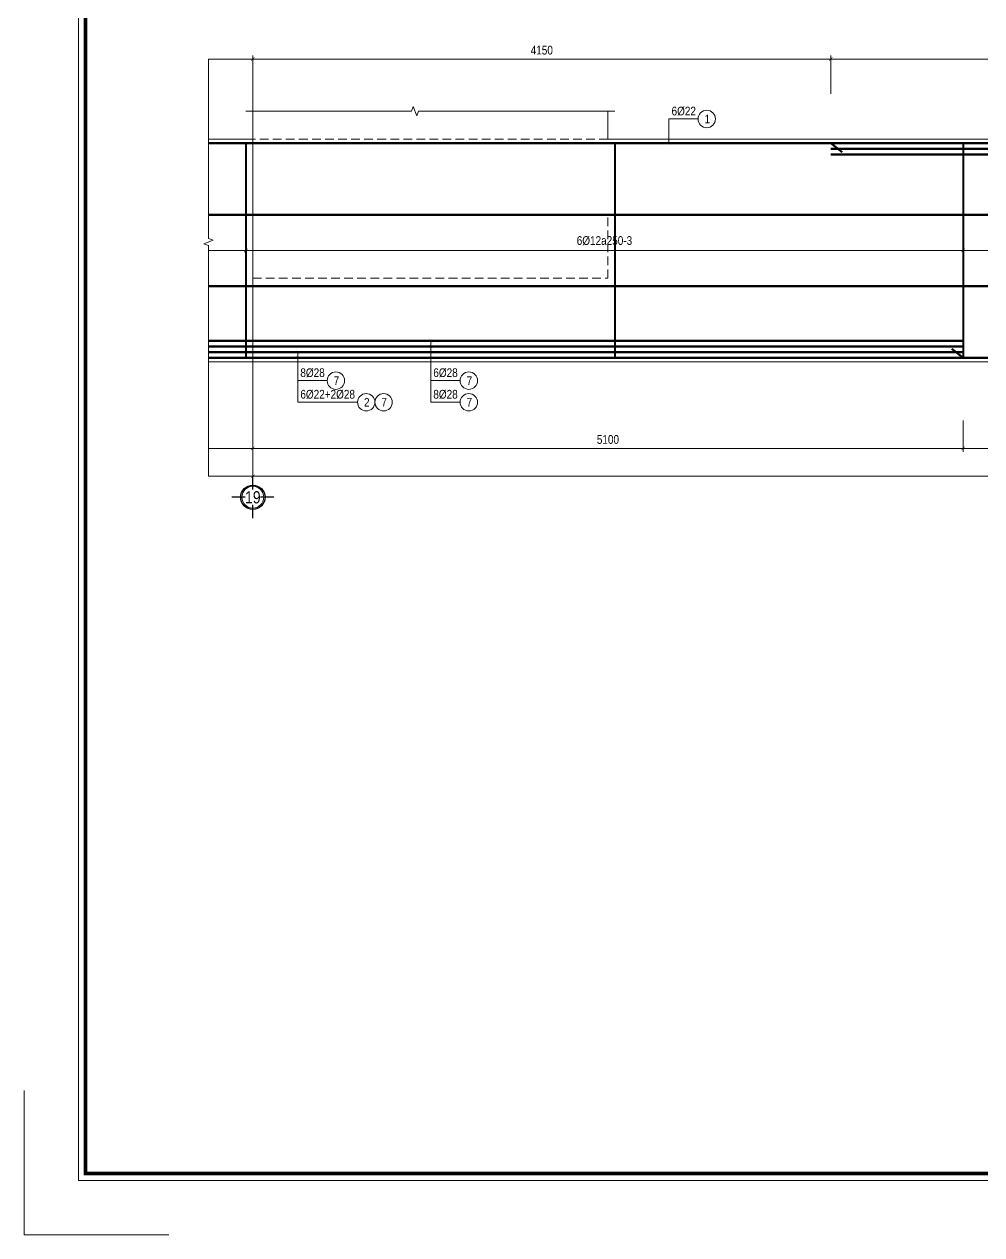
# Model space of a CAD drawing. Header units: millimetres. Extents: x 3014920 to 3563667, y -1638653 to -1356471.
# Drawn here: x 3258429 to 3265305, y -1621074 to -1612382 of the extents above; entities that cross this region are included whole.
import ezdxf
from ezdxf.enums import TextEntityAlignment as Align
from ezdxf.xclip import XClip

# ---------------------------------------------------------------- set-up
doc = ezdxf.new("R2010")
doc.units = ezdxf.units.MM
doc.header["$MEASUREMENT"] = 0
doc.header["$XCLIPFRAME"] = 0
doc.header["$PDMODE"] = 2
for name, pattern in [('6 TANG DIEN HINH 14-15$0$ACAD_ISO10W100', [18, 12, -3, 0, -3]), ('ACAD_ISO04W100', [30, 24, -3, 0, -3]), ('HIDDEN', [0.375, 0.25, -0.125])]:
    doc.linetypes.add(name, pattern=pattern)
doc.layers.get('0').update_dxf_attribs({"lineweight": 9})
doc.layers.get('Defpoints').update_dxf_attribs({"color": 10, "lineweight": 0})
for name, color, linetype, lineweight in [('2', 2, 'Continuous', 20), ('CDAI', 21, 'Continuous', 40), ('CTHEP', 50, 'Continuous', 50), ('DBAO', 90, 'Continuous', 13), ('DGIONG', 130, 'Continuous', 13), ('DMo', 9, 'HIDDEN', 9), ('KTH', 154, 'Continuous', 9), ('Net khuat', 8, 'HIDDEN', 13), ('TEXT', 7, 'Continuous', 15), ('TRUC', 251, 'ACAD_ISO04W100', 9)]:
    doc.layers.add(name, color=color, linetype=linetype, lineweight=lineweight)
doc.layers.add('8', color=8, linetype='Continuous')
doc.styles.add('HELVECONDENSE', font='VHELVCN_0.TTF')
doc.styles.add('Star-HelCon', font='VHELVCN_0.TTF')
doc.styles.add('TTP-HelCon', font='VHELVCN_0.TTF')
doc.styles.add('VNI-HELVE-CONDENSE', font='VHELVCN_0.TTF')
doc.dimstyles.new('kc-25', dxfattribs={"dimtxt": 62.5, "dimasz": 20, "dimexe": 20, "dimexo": 50, "dimgap": 25, "dimtad": 3, "dimdec": 0, "dimzin": 0, "dimdsep": 46, "dimtxsty": 'VNI-HELVE-CONDENSE', "dimblk": 'DIM', "dimcen": 2.5, "dimclrd": 256, "dimclre": 154, "dimclrt": 7, "dimaunit": 1, "dimadec": 0, "dimazin": 0, "dimtfac": 1, "dimtdec": 0, "dimtix": 1, "dimtmove": 0, "dimatfit": 3, "dimldrblk": 'DOT', "dimfxl": 1, "dimtolj": 1, "dimtzin": 0, "dimarcsym": 0})
doc.dimstyles.new('TTP-25', dxfattribs={"dimscale": 25, "dimtxt": 2.5, "dimasz": 1, "dimexe": 1, "dimexo": 1, "dimgap": 0.09, "dimtad": 0, "dimdec": 4, "dimrnd": 1, "dimzin": 9, "dimdsep": 46, "dimtxsty": 'TTP-HelCon', "dimblk": 'ARCHTICK', "dimcen": 0.09, "dimdle": 1.5, "dimclrd": 256, "dimclre": 256, "dimclrt": 7, "dimadec": 0, "dimazin": 0, "dimtfac": 1, "dimtdec": 4, "dimtmove": 0, "dimatfit": 3, "dimldrblk": 'ARCHTICK', "dimfxl": 1, "dimtvp": 1, "dimtolj": 1, "dimtzin": 0, "dimarcsym": 0})

# ---------------------------------------------------------------- blocks, each defined once
blk = doc.blocks.new('2Y-24')
at = {"layer": 'CTHEP'}
for p, q in [((59365.00001, -500), (1530.00001, -500)), ((1530.00001, -970), (59445.00001, -970))]:
    blk.add_line(p, q, dxfattribs=at)
blk.add_lwpolyline([(1570.00001, -229.99859), (1570.00001, -30), (59445.00001, -30), (59445.00001, -229.56756)], dxfattribs=at)
blk = doc.blocks.new('_ArchTick')
at = {"color": 0, "linetype": 'ByBlock', "const_width": 0.15}
blk.add_lwpolyline([(-0.5, -0.5), (0.5, 0.5)], dxfattribs=at)
blk = doc.blocks.new('*D1676')
at = {"layer": 'Defpoints', "color": 0, "transparency": 16777216}
for p in [(0, -1996.5), (9000, -1996.5), (0, -2421.4)]:
    blk.add_point(p, dxfattribs=at)
at = {"layer": 'KTH', "lineweight": -2, "transparency": 16777216}
for p, q in [((0, -2021.5), (0, -2446.4)), ((9000, -2021.5), (9000, -2446.4)), ((9037.5, -2421.4), (-37.5, -2421.4))]:
    blk.add_line(p, q, dxfattribs=at)
at = {"layer": 'KTH', "lineweight": -2, "transparency": 16777216, "xscale": 25, "yscale": 25, "zscale": 25, "rotation": 180}
blk.add_blockref('_ArchTick', (0, -2421.4), dxfattribs=at)
at = {"layer": 'KTH', "lineweight": -2, "transparency": 16777216, "xscale": 25, "yscale": 25, "zscale": 25}
blk.add_blockref('_ArchTick', (9000, -2421.4), dxfattribs=at)
at = {"layer": 'KTH', "color": 7, "transparency": 16777216, "insert": (4500, -2357.6), "char_height": 62.5, "attachment_point": 5, "style": 'TTP-HelCon'}
blk.add_mtext('\\A1;9000', dxfattribs=at)
blk = doc.blocks.new('dau truc')
blk.add_circle((0, 0), 180)
at = {"layer": '8'}
for p, q in [((0, 127), (0, 345)), ((-127, 0), (-345, 0)), ((0, -345), (0, -127)), ((345, 0), (127, 0))]:
    blk.add_line(p, q, dxfattribs=at)
blk.add_circle((0, 0), 200, dxfattribs=at)
at = {"layer": 'TEXT', "style": 'HELVECONDENSE'}
blk.add_attdef('A', text='', height=233, dxfattribs=at).set_placement((0, 0), align=Align.MIDDLE)
blk = doc.blocks.new('*D1685')
at = {"layer": 'Defpoints', "color": 0, "transparency": 16777216}
for p in [(6800, -602.9), (8950, -602.9), (6800, -800)]:
    blk.add_point(p, dxfattribs=at)
at = {"layer": 'KTH', "lineweight": -2, "transparency": 16777216}
for p, q in [((6800, -627.9), (6800, -825)), ((8950, -627.9), (8950, -825)), ((8987.5, -800), (6762.5, -800))]:
    blk.add_line(p, q, dxfattribs=at)
at = {"layer": 'KTH', "lineweight": -2, "transparency": 16777216, "xscale": 25, "yscale": 25, "zscale": 25, "rotation": 180}
blk.add_blockref('_ArchTick', (6800, -800), dxfattribs=at)
at = {"layer": 'KTH', "lineweight": -2, "transparency": 16777216, "xscale": 25, "yscale": 25, "zscale": 25}
blk.add_blockref('_ArchTick', (8950, -800), dxfattribs=at)
at = {"layer": 'KTH', "color": 7, "transparency": 16777216, "insert": (7875, -730.1), "char_height": 62.5, "attachment_point": 5, "style": 'TTP-HelCon'}
blk.add_mtext('\\A1;6Þ12a250-3', dxfattribs=at)
blk = doc.blocks.new('*D1686')
at = {"layer": 'Defpoints', "color": 0, "transparency": 16777216}
for p in [(9000, 574), (7600, 300), (9000, 300)]:
    blk.add_point(p, dxfattribs=at)
at = {"layer": 'KTH', "lineweight": -2, "transparency": 16777216}
for p, q in [((7562.5, 574), (9037.5, 574)), ((7600, 325), (7600, 599)), ((9000, 325), (9000, 599))]:
    blk.add_line(p, q, dxfattribs=at)
at = {"layer": 'KTH', "lineweight": -2, "transparency": 16777216, "xscale": 25, "yscale": 25, "zscale": 25, "rotation": 180}
blk.add_blockref('_ArchTick', (7600, 574), dxfattribs=at)
at = {"layer": 'KTH', "lineweight": -2, "transparency": 16777216, "xscale": 25, "yscale": 25, "zscale": 25}
blk.add_blockref('_ArchTick', (9000, 574), dxfattribs=at)
at = {"layer": 'KTH', "color": 7, "transparency": 16777216, "insert": (8300, 637.8), "char_height": 62.5, "attachment_point": 5, "style": 'TTP-HelCon'}
blk.add_mtext('\\A1;1400', dxfattribs=at)
blk = doc.blocks.new('*D1687')
at = {"layer": 'Defpoints', "color": 0, "transparency": 16777216}
for p in [(13150, 574), (9000, 300), (13150, 300)]:
    blk.add_point(p, dxfattribs=at)
at = {"layer": 'KTH', "lineweight": -2, "transparency": 16777216}
for p, q in [((8962.5, 574), (13187.5, 574)), ((9000, 325), (9000, 599)), ((13150, 325), (13150, 599))]:
    blk.add_line(p, q, dxfattribs=at)
at = {"layer": 'KTH', "lineweight": -2, "transparency": 16777216, "xscale": 25, "yscale": 25, "zscale": 25, "rotation": 180}
blk.add_blockref('_ArchTick', (9000, 574), dxfattribs=at)
at = {"layer": 'KTH', "lineweight": -2, "transparency": 16777216, "xscale": 25, "yscale": 25, "zscale": 25}
blk.add_blockref('_ArchTick', (13150, 574), dxfattribs=at)
at = {"layer": 'KTH', "color": 7, "transparency": 16777216, "insert": (11075, 637.8), "char_height": 62.5, "attachment_point": 5, "style": 'TTP-HelCon'}
blk.add_mtext('\\A1;4150', dxfattribs=at)
blk = doc.blocks.new('*D1688')
at = {"layer": 'Defpoints', "color": 0, "transparency": 16777216}
for p in [(13150, 574), (13150, 300), (19650, 300)]:
    blk.add_point(p, dxfattribs=at)
at = {"layer": 'KTH', "lineweight": -2, "transparency": 16777216}
for p, q in [((19687.5, 574), (13112.5, 574)), ((13150, 325), (13150, 599)), ((19650, 325), (19650, 599))]:
    blk.add_line(p, q, dxfattribs=at)
at = {"layer": 'KTH', "lineweight": -2, "transparency": 16777216, "xscale": 25, "yscale": 25, "zscale": 25, "rotation": 180}
blk.add_blockref('_ArchTick', (13150, 574), dxfattribs=at)
at = {"layer": 'KTH', "lineweight": -2, "transparency": 16777216, "xscale": 25, "yscale": 25, "zscale": 25}
blk.add_blockref('_ArchTick', (19650, 574), dxfattribs=at)
at = {"layer": 'KTH', "color": 7, "transparency": 16777216, "insert": (16400, 637.8), "char_height": 62.5, "attachment_point": 5, "style": 'TTP-HelCon'}
blk.add_mtext('\\A1;6500', dxfattribs=at)
blk = doc.blocks.new('*D1689')
at = {"layer": 'Defpoints', "color": 0, "transparency": 16777216}
for p in [(14100, -602.9), (18700, -602.9), (14100, -800)]:
    blk.add_point(p, dxfattribs=at)
at = {"layer": 'KTH', "lineweight": -2, "transparency": 16777216}
for p, q in [((14100, -627.9), (14100, -825)), ((18700, -627.9), (18700, -825)), ((18737.5, -800), (14062.5, -800))]:
    blk.add_line(p, q, dxfattribs=at)
at = {"layer": 'KTH', "lineweight": -2, "transparency": 16777216, "xscale": 25, "yscale": 25, "zscale": 25, "rotation": 180}
blk.add_blockref('_ArchTick', (14100, -800), dxfattribs=at)
at = {"layer": 'KTH', "lineweight": -2, "transparency": 16777216, "xscale": 25, "yscale": 25, "zscale": 25}
blk.add_blockref('_ArchTick', (18700, -800), dxfattribs=at)
at = {"layer": 'KTH', "color": 7, "transparency": 16777216, "insert": (16400, -730.1), "char_height": 62.5, "attachment_point": 5, "style": 'TTP-HelCon'}
blk.add_mtext('\\A1;6Þ12a300-3', dxfattribs=at)
blk = doc.blocks.new('DIM')
h = blk.add_hatch(color=1)
h.paths.add_polyline_path([(0.49, 0.29, 1), (0.29, 0.49), (-0.19, 0), (0.19, 0)])
h.paths.add_polyline_path([(0.19, 0), (-0.19, 0), (-0.49, -0.29, 1), (-0.29, -0.49)])
at = {"color": 9}
for p, q in [((-0.19, 0), (-1.5, 0)), ((0.19, 0), (1.5, 0))]:
    blk.add_line(p, q, dxfattribs=at)
at = {"color": 1}
for p, q in [((-0.49, -0.29), (0.29, 0.49)), ((-0.29, -0.49), (0.49, 0.29)), ((-0.19, 0), (0.19, 0))]:
    blk.add_line(p, q, dxfattribs=at)
blk.add_arc((-0.39, -0.39), 0.138, 135, 315, dxfattribs=at)
blk = doc.blocks.new('*D1691')
at = {"layer": 'Defpoints', "color": 0, "transparency": 16777216}
for p in [(6800, -1996.5), (9000, -1996.5), (6800, -2221.5)]:
    blk.add_point(p, dxfattribs=at)
at = {"layer": 'KTH', "lineweight": -2, "transparency": 16777216}
for p, q in [((6800, -2021.5), (6800, -2246.5)), ((9000, -2021.5), (9000, -2246.5)), ((9037.5, -2221.5), (6762.5, -2221.5))]:
    blk.add_line(p, q, dxfattribs=at)
at = {"layer": 'KTH', "lineweight": -2, "transparency": 16777216, "xscale": 25, "yscale": 25, "zscale": 25, "rotation": 180}
blk.add_blockref('_ArchTick', (6800, -2221.5), dxfattribs=at)
at = {"layer": 'KTH', "lineweight": -2, "transparency": 16777216, "xscale": 25, "yscale": 25, "zscale": 25}
blk.add_blockref('_ArchTick', (9000, -2221.5), dxfattribs=at)
at = {"layer": 'KTH', "color": 7, "transparency": 16777216, "insert": (7900, -2157.6), "char_height": 62.5, "attachment_point": 5, "style": 'TTP-HelCon'}
blk.add_mtext('\\A1;2200', dxfattribs=at)
blk = doc.blocks.new('*D1692')
at = {"layer": 'Defpoints', "color": 0, "transparency": 16777216}
for p in [(9000, -1996.5), (14100, -1996.5), (14100, -2221.5)]:
    blk.add_point(p, dxfattribs=at)
at = {"layer": 'KTH', "lineweight": -2, "transparency": 16777216}
for p, q in [((9000, -2021.5), (9000, -2246.5)), ((14100, -2021.5), (14100, -2246.5)), ((8962.5, -2221.5), (14137.5, -2221.5))]:
    blk.add_line(p, q, dxfattribs=at)
at = {"layer": 'KTH', "lineweight": -2, "transparency": 16777216, "xscale": 25, "yscale": 25, "zscale": 25, "rotation": 180}
blk.add_blockref('_ArchTick', (9000, -2221.5), dxfattribs=at)
at = {"layer": 'KTH', "lineweight": -2, "transparency": 16777216, "xscale": 25, "yscale": 25, "zscale": 25}
blk.add_blockref('_ArchTick', (14100, -2221.5), dxfattribs=at)
at = {"layer": 'KTH', "color": 7, "transparency": 16777216, "insert": (11550, -2157.6), "char_height": 62.5, "attachment_point": 5, "style": 'TTP-HelCon'}
blk.add_mtext('\\A1;5100', dxfattribs=at)
blk = doc.blocks.new('*D1693')
at = {"layer": 'Defpoints', "color": 0, "transparency": 16777216}
for p in [(14100, -1996.5), (18700, -1996.5), (18700, -2221.5)]:
    blk.add_point(p, dxfattribs=at)
at = {"layer": 'KTH', "lineweight": -2, "transparency": 16777216}
for p, q in [((14100, -2021.5), (14100, -2246.5)), ((18700, -2021.5), (18700, -2246.5)), ((14062.5, -2221.5), (18737.5, -2221.5))]:
    blk.add_line(p, q, dxfattribs=at)
at = {"layer": 'KTH', "lineweight": -2, "transparency": 16777216, "xscale": 25, "yscale": 25, "zscale": 25, "rotation": 180}
blk.add_blockref('_ArchTick', (14100, -2221.5), dxfattribs=at)
at = {"layer": 'KTH', "lineweight": -2, "transparency": 16777216, "xscale": 25, "yscale": 25, "zscale": 25}
blk.add_blockref('_ArchTick', (18700, -2221.5), dxfattribs=at)
at = {"layer": 'KTH', "color": 7, "transparency": 16777216, "insert": (16400, -2157.6), "char_height": 62.5, "attachment_point": 5, "style": 'TTP-HelCon'}
blk.add_mtext('\\A1;4600', dxfattribs=at)
blk = doc.blocks.new('*D1694')
at = {"layer": 'Defpoints', "color": 0, "transparency": 16777216}
for p in [(9000, -1996.5), (21250, -1996.5), (21250, -2421.4)]:
    blk.add_point(p, dxfattribs=at)
at = {"layer": 'KTH', "lineweight": -2, "transparency": 16777216}
for p, q in [((9000, -2021.5), (9000, -2446.4)), ((21250, -2021.5), (21250, -2446.4)), ((8962.5, -2421.4), (21287.5, -2421.4))]:
    blk.add_line(p, q, dxfattribs=at)
at = {"layer": 'KTH', "lineweight": -2, "transparency": 16777216, "xscale": 25, "yscale": 25, "zscale": 25, "rotation": 180}
blk.add_blockref('_ArchTick', (9000, -2421.4), dxfattribs=at)
at = {"layer": 'KTH', "lineweight": -2, "transparency": 16777216, "xscale": 25, "yscale": 25, "zscale": 25}
blk.add_blockref('_ArchTick', (21250, -2421.4), dxfattribs=at)
at = {"layer": 'KTH', "color": 7, "transparency": 16777216, "insert": (15125, -2357.6), "char_height": 62.5, "attachment_point": 5, "style": 'TTP-HelCon'}
blk.add_mtext('\\A1;12250', dxfattribs=at)
blk = doc.blocks.new('*D1695')
at = {"layer": 'Defpoints', "color": 0, "transparency": 16777216}
for p in [(14100, -602.9), (8950, -627.9), (8950, -800)]:
    blk.add_point(p, dxfattribs=at)
at = {"layer": 'KTH', "lineweight": -2, "transparency": 16777216}
for p, q in [((8950, -652.9), (8950, -825)), ((14100, -627.9), (14100, -825)), ((14137.5, -800), (8912.5, -800))]:
    blk.add_line(p, q, dxfattribs=at)
at = {"layer": 'KTH', "lineweight": -2, "transparency": 16777216, "xscale": 25, "yscale": 25, "zscale": 25, "rotation": 180}
blk.add_blockref('_ArchTick', (8950, -800), dxfattribs=at)
at = {"layer": 'KTH', "lineweight": -2, "transparency": 16777216, "xscale": 25, "yscale": 25, "zscale": 25}
blk.add_blockref('_ArchTick', (14100, -800), dxfattribs=at)
at = {"layer": 'KTH', "color": 7, "transparency": 16777216, "insert": (11525, -730.1), "char_height": 62.5, "attachment_point": 5, "style": 'TTP-HelCon'}
blk.add_mtext('\\A1;6Þ12a250-3', dxfattribs=at)
blk = doc.blocks.new('*D1977')
at = {"layer": 'Defpoints', "color": 0, "transparency": 16777216}
for p in [(71325, -2020.8), (82475, -2020.8), (82475, -2490.3)]:
    blk.add_point(p, dxfattribs=at)
at = {"layer": 'KTH', "lineweight": -2, "transparency": 16777216}
for p, q in [((71325, -2045.8), (71325, -2515.3)), ((82475, -2045.8), (82475, -2515.3)), ((71287.5, -2490.3), (82512.5, -2490.3))]:
    blk.add_line(p, q, dxfattribs=at)
at = {"layer": 'KTH', "lineweight": -2, "transparency": 16777216, "xscale": 25, "yscale": 25, "zscale": 25, "rotation": 180}
blk.add_blockref('_ArchTick', (71325, -2490.3), dxfattribs=at)
at = {"layer": 'KTH', "lineweight": -2, "transparency": 16777216, "xscale": 25, "yscale": 25, "zscale": 25}
blk.add_blockref('_ArchTick', (82475, -2490.3), dxfattribs=at)
at = {"layer": 'KTH', "color": 7, "transparency": 16777216, "insert": (76900, -2426.4), "char_height": 62.5, "attachment_point": 5, "style": 'TTP-HelCon'}
blk.add_mtext('\\A1;11150', dxfattribs=at)
blk = doc.blocks.new('CHG_XX_Khung ten')
blk.add_lwpolyline([(15, 579), (826, 579), (826, 15), (15, 15)], close=True)
at = {"color": 4, "linetype": 'Continuous', "const_width": 1}
blk.add_lwpolyline([(17, 577), (824, 577), (824, 17), (17, 17)], close=True, dxfattribs=at)
at = {"layer": 'Defpoints', "color": 1, "ltscale": 2}
blk.add_lwpolyline([(40.06, 0), (0, 0), (0, 40)], dxfattribs=at)
blk = doc.blocks.new('2Y-21')
at = {"layer": 'CDAI'}
for points in [[(8949.99434, -30), (8949.99434, -1570)], [(11599.99358, -30), (11599.99358, -1570)], [(14099.99358, -30), (14099.99358, -1570)]]:
    blk.add_lwpolyline(points, dxfattribs=at)
at = {"layer": 'CTHEP'}
for p, q in [((13231.41947, -94.5255), (13149.99358, -30)), ((21849.36684, -543.33333), (54.54176, -543.33334)), ((21831.55993, -1056.66667), (54.54176, -1056.66667)), ((14018.56768, -1505.47451), (14099.99358, -1570)), ((24.54176, -1570), (21919.99456, -1570))]:
    blk.add_line(p, q, dxfattribs=at)
for points in [[(24.54176, -530), (24.54176, -30), (21919.99456, -30), (21919.99456, -530)], [(13149.99358, -70), (19649.99456, -70)], [(13149.99358, -110), (19649.99456, -110)], [(6799.99434, -1450), (14099.99358, -1450)], [(6799.99434, -1490), (14099.99358, -1490)], [(6799.99434, -1530), (14099.99358, -1530)]]:
    blk.add_lwpolyline(points, dxfattribs=at)
at = {"layer": 'DBAO', "linetype": 'Continuous'}
for p, q in [((8999.99456, 200), (8999.99456, 0)), ((11550, 200), (11550, 0)), ((300, 0), (8999.99434, 0)), ((11550, 0), (21949.99456, 0))]:
    blk.add_line(p, q, dxfattribs=at)
at = {"layer": 'DBAO', "linetype": 'Continuous', "flags": 128}
blk.add_lwpolyline([(21949.99456, 0), (21949.99456, -1600), (0, -1600)], dxfattribs=at)
at = {"layer": 'DGIONG', "linetype": 'Continuous', "flags": 128}
blk.add_lwpolyline([(11600, 200), (10189.57517, 200), (10177.07517, 165.65653), (10152.07517, 234.34347), (10139.57517, 200), (8949.99456, 200)], dxfattribs=at)
at = {"layer": 'DGIONG'}
for centre in [(12259.79201, 143.92733), (9596.18732, -1734.94284), (10551.03441, -1734.94284), (9814.07682, -1889.92384), (9939.07682, -1889.92384), (10551.03432, -1889.92384)]:
    blk.add_circle(centre, 62.5, dxfattribs=at)
at = {"layer": 'Net khuat', "ltscale": 250}
for p, q in [((11550, 0), (8999.99434, 0)), ((11549.99336, 0), (11550.00086, 0)), ((299.9925, -550), (8999.99434, -550)), ((8999.99434, -550), (8999.99434, -1000)), ((11549.99759, -550), (21249.99456, -550)), ((11549.99759, -1000), (11549.99759, -550)), ((8999.99434, -1000), (11549.99759, -1000))]:
    blk.add_line(p, q, dxfattribs=at)
at = {"layer": 'TRUC', "linetype": '6 TANG DIEN HINH 14-15$0$ACAD_ISO10W100', "ltscale": 1250}
blk.add_lwpolyline([(8999.99434, 581.80316), (8999.99434, -2258.64143)], dxfattribs=at)
at = {"layer": '2', "ltscale": 300}
ref = blk.add_blockref('dau truc', (8999.99434, -2572.28804), dxfattribs=dict(at, xscale=0.436713129747659, yscale=0.436713129747659, zscale=0.436713129747659))
ref.add_attrib('A', '19', dxfattribs={"layer": 'TEXT', "height": 87.5, "style": 'HELVECONDENSE'}).set_placement((8999.99434, -2572.28804), align=Align.MIDDLE)
at = {"layer": 'TEXT', "style": 'TTP-HelCon'}
for s, p in [('6Þ22', (12006.80378, 169.78028, 0)), ('8Þ28', (9341.26894, -1709.08989, 0)), ('6Þ28', (10296.11603, -1709.08989, 0)), ('6Þ22+2Þ28', (9341.26894, -1864.07089, 0)), ('8Þ28', (10296.11594, -1864.07089, 0))]:
    blk.add_text(s, height=62.5, dxfattribs=at).set_placement(p)
at = {"layer": 'TEXT', "style": 'Star-HelCon'}
for s, p in [('1', (12263.95868, 143.92733)), ('7', (9600.35398, -1734.94284)), ('7', (10555.20108, -1734.94284)), ('2', (9818.24348, -1889.92384)), ('7', (9943.24348, -1889.92384)), ('7', (10555.20098, -1889.92384))]:
    blk.add_text(s, height=62.5, dxfattribs=at).set_placement(p, align=Align.MIDDLE)
at = {"layer": 'KTH'}
for base, p1, p2, picture, middle in [((8999.99434, 574.00461), (7599.99434, 300), (8999.99434, 300), '*D1686', (8299.99434, 637.83794)), ((13149.99358, 574.00461), (8999.99434, 300), (13149.99358, 300), '*D1687', (11074.99396, 637.83794)), ((6799.99434, -2221.46776), (8999.99434, -1996.46776), (6799.99434, -1996.46776), '*D1691', (7899.99434, -2157.63443)), ((21249.99456, -2421.4235), (8999.99434, -1996.46776), (21249.99456, -1996.46776), '*D1694', (15124.99445, -2357.59017))]:
    dim = blk.add_linear_dim(base=base, p1=p1, p2=p2, angle=180, dimstyle='TTP-25', override={"dimtmove": 1}, dxfattribs=at)
    dim.commit()
    dim.dimension.update_dxf_attribs({"geometry": picture, "text_midpoint": middle})
for base, p1, p2, picture, middle in [((13149.99358, 574.00461), (19649.99456, 300), (13149.99358, 300), '*D1688', (16399.99407, 637.83794)), ((0, -2421.4235), (8999.99434, -1996.46776), (0, -1996.46776), '*D1676', (4499.99717, -2357.59017)), ((14099.99358, -2221.46776), (8999.99434, -1996.46776), (14099.99358, -1996.46776), '*D1692', (11549.99396, -2157.63443)), ((18699.99455, -2221.46776), (14099.99358, -1996.46776), (18699.99455, -1996.46776), '*D1693', (16399.99407, -2157.63443))]:
    dim = blk.add_linear_dim(base=base, p1=p1, p2=p2, dimstyle='TTP-25', override={"dimtmove": 1}, dxfattribs=at)
    dim.commit()
    dim.dimension.update_dxf_attribs({"geometry": picture, "text_midpoint": middle})
for base, p1, p2, text, picture, middle in [((6799.99434, -800), (8949.99434, -602.86333), (6799.99434, -602.86333), '6Þ12a250-3', '*D1685', (7874.99434, -730.08334)), ((8949.99434, -800), (14099.99358, -602.86333), (8949.99434, -627.86333), '6Þ12a250-3', '*D1695', (11524.99396, -730.08334)), ((14099.99358, -800), (18699.99455, -602.86333), (14099.99358, -602.86333), '6Þ12a300-3', '*D1689', (16399.99407, -730.08334))]:
    dim = blk.add_linear_dim(base=base, p1=p1, p2=p2, angle=180, text=text, dimstyle='TTP-25', override={"dimtmove": 1}, dxfattribs=at)
    dim.commit()
    dim.dimension.update_dxf_attribs({"geometry": picture, "text_midpoint": middle})
at = {"layer": 'DGIONG'}
for points in [[(11988.29201, -30), (11988.29175, 143.92733), (12197.29201, 143.92733)], [(10277.60426, -1450), (10277.604, -1734.94284), (10488.53441, -1734.94284)], [(9322.75727, -1530), (9322.75691, -1734.94284), (9533.68732, -1734.94284)], [(10277.60422, -1490), (10277.60391, -1889.92384), (10488.53432, -1889.92384)], [(9322.75722, -1570), (9322.75691, -1889.92384), (9751.57682, -1889.92384)]]:
    blk.add_leader(points, dimstyle='kc-25', override={"dimtad": 0, "dimldrblk": 'ArchTick', "dimfxl": 100, "dimarcsym": 1}, dxfattribs=at)
blk = doc.blocks.new('2Y-41')
at = {"layer": 'CTHEP'}
for p, q in [((82396.41101, -543.33333), (55377.68973, -543.33334)), ((82406.41441, -1042.98856), (55385.81644, -1048.01558))]:
    blk.add_line(p, q, dxfattribs=at)
for points in [[(55298.38218, -530), (55298.38218, -30), (82444.99991, -30)], [(55299.54167, -870), (55299.54167, -1570), (82444.99991, -1570), (82444.99991, -870)]]:
    blk.add_lwpolyline(points, dxfattribs=at)
at = {"layer": 'DBAO', "linetype": 'Continuous'}
blk.add_line((55275.26113, -1600), (82474.99991, -1600), dxfattribs=at)
at = {"layer": 'DBAO', "linetype": 'Continuous', "flags": 128}
blk.add_lwpolyline([(55274.99991, 0), (55275.27746, -1700), (82474.99991, -1700), (82474.99991, 0)], dxfattribs=at)
at = {"layer": 'KTH', "color": 5}
dim = blk.add_linear_dim(base=(82474.99991, -2490.27263), p1=(71324.99991, -2020.77826), p2=(82474.99991, -2020.77826), dimstyle='TTP-25', override={"dimtmove": 1}, dxfattribs=at)
dim.commit()
dim.dimension.update_dxf_attribs({"geometry": '*D1977', "text_midpoint": (76899.99991, -2426.4393)})

msp = doc.modelspace()

# ---------------------------------------------------------------- linework, layer by layer
at = {"layer": 'DGIONG', "linetype": 'Continuous', "flags": 128}
msp.add_lwpolyline([(3259752.1379, -1615627.58923), (3259752.13798, -1613970.60959), (3259717.79452, -1613958.10959), (3259786.48145, -1613933.10959), (3259752.13798, -1613920.60959), (3259752.13787, -1612632.16112)], dxfattribs=at)

# ---------------------------------------------------------------- block references
at = {"layer": 'DBAO'}
ref = msp.add_blockref('2Y-21', (3251070.65493, -1613206.16573), dxfattribs=at)
XClip(ref).set_block_clipping_path([(8681.4829162718, -4102.354363797), (35348.147287243, 901.0398857091)])
at = {"layer": 'DGIONG', "color": 5}
ref = msp.add_blockref('2Y-41', (3182438.34384, -1614441.93228), dxfattribs=at)
XClip(ref).set_block_clipping_path([(54015.2592428899, -3210.2955687691), (71633.6372489939, 941.6452664349)])
at = {"layer": 'DMo'}
ref = msp.add_blockref('2Y-24', (3253772.88781, -1617832.02132), dxfattribs=at)
XClip(ref).set_block_clipping_path([(48943.7100193603, -3336.8618450251), (60226.8673605951, 829.1583676089)])

# ---------------------------------------------------------------- next in the draw order: block references
at = {"color": 5, "xscale": 25.92478421704392, "yscale": 25.92478421704392, "zscale": 25.92478421704392}
msp.add_blockref('CHG_XX_Khung ten', (3258428.80614, -1621074.38806), dxfattribs=at)

doc.saveas('drawing.dxf')
